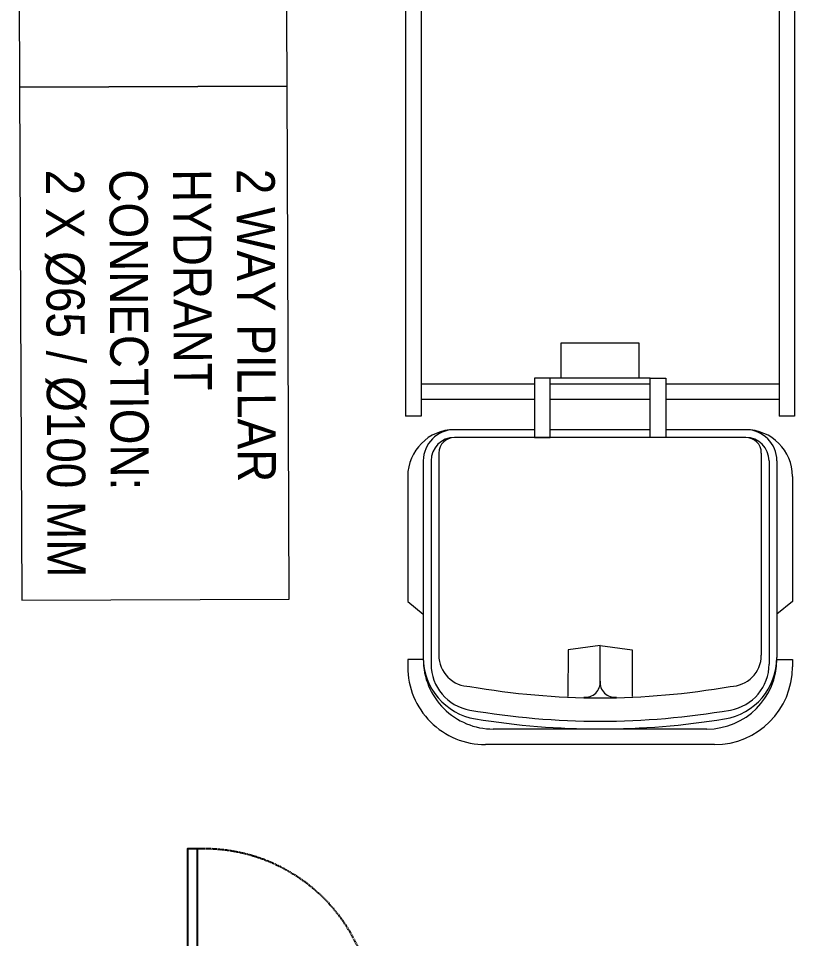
# Model space of a CAD drawing. Header units: inches. Extents: x -98933 to 1585249, y -3352739 to 192771.
# Drawn here: x 21074.9 to 21266.5, y 48605.5 to 48832.7 of the extents above; entities that cross this region are included whole.
import ezdxf

# ---------------------------------------------------------------- set-up
doc = ezdxf.new("R2010")
doc.units = ezdxf.units.IN
doc.header["$MEASUREMENT"] = 0
doc.linetypes.add('DASH', pattern=[0.35, 0.25, -0.1])
doc.layers.get('0').update_dxf_attribs({"lineweight": 0})
doc.layers.add('bp door', color=40, linetype='Continuous')
for name, color, linetype, lineweight in [('DIEN HOA', 111, 'Continuous', 0), ('FF-SIAMESE CONNECTION', 1, 'Continuous', 25), ('Layer1', 134, 'Continuous', 0), ('MS Pipe', 1, 'Continuous', 18)]:
    doc.layers.add(name, color=color, linetype=linetype, lineweight=lineweight)
doc.styles.add('ZIA', font='ARIALN.TTF', dxfattribs={"width": 1.05, "height": 10})

# ---------------------------------------------------------------- blocks, each defined once
blk = doc.blocks.new('A$C43186C71')
at = {"layer": 'DIEN HOA'}
for p, q in [((0, 1500), (3184.1, 1500)), ((3184.1, 1500), (3184.1, 1440)), ((3416.1, 1491.8), (3899.1, 1491.8)), ((3899.1, 1491.8), (3948, 1431.8)), ((4122.7, 1431.8), (4122.7, 1491.8)), ((4122.7, 1491.8), (4150.7, 1491.8)), ((0, 1440), (3184.1, 1440)), ((3060, 1440), (3060, 1003.1)), ((3120, 1440), (3120, 1003.1)), ((3356.1, 1431.8), (4114.6, 1431.8)), ((3356.1, 1401.8), (4140, 1401.8)), ((3326.1, 1371.8), (4106.1, 1371.8)), ((3236.1, 1311.8), (3236.1, 1003.1)), ((3266.1, 1311.8), (3266.1, 188.2)), ((4450.7, 1191.8), (4450.7, 308.2)), ((4390.7, 1161.8), (4390.7, 338.2)), ((3036.8, 943.1), (3036.8, 556.9)), ((3060, 943.1), (3060, 556.9)), ((3120, 943.1), (3120, 556.9)), ((3236.1, 943.1), (3236.1, 556.9)), ((4068.8, 750), (4085.2, 873.7)), ((4085.2, 873.7), (4265.1, 873.8)), ((4206, 750.1), (4068.8, 750)), ((4068.8, 750), (4085.2, 626.3)), ((4085.2, 626.3), (4265.1, 626.2)), ((3060, 496.9), (3060, 60)), ((3120, 496.9), (3120, 60)), ((3236.1, 496.9), (3236.1, 188.2)), ((3326.1, 128.2), (4106.1, 128.2)), ((3356.1, 98.2), (4140, 98.2)), ((0, 60), (3184.1, 60)), ((3184.1, 60), (3184.1, 0)), ((3356.1, 68.2), (4120.7, 68.2)), ((3899.1, 8.2), (3948, 68.2)), ((4122.7, 68.2), (4122.7, 8.2)), ((3416.1, 8.2), (3899.1, 8.2)), ((4122.7, 8.2), (4150.7, 8.2)), ((0, 0), (3184.1, 0))]:
    blk.add_line(p, q, dxfattribs=at)
for points in [[(3036.8, 1003.1), (3266.1, 1003.1), (3266.1, 943.1), (3036.8, 943.1)], [(3035.6, 901.1), (2902.6, 901.1), (2902.6, 599.1), (3035.6, 599.1)], [(3036.8, 496.9), (3266.1, 496.9), (3266.1, 556.9), (3036.8, 556.9)]]:
    blk.add_lwpolyline(points, close=True, dxfattribs=at)
for centre, radius, start, end in [((3416.1, 1311.8), 180, 90, 180), ((4150.7, 1191.8), 300, 0, 90), ((3356.1, 1311.8), 120, 90, 180), ((4114.6, 1191.8), 240, 9.2506, 90), ((4120.7, 1161.8), 270, 0, 90), ((3356.1, 1311.8), 90, 90, 180), ((4140, 1221.8), 180, 9.777, 90), ((3326.1, 1311.8), 60, 90, 180), ((4106.1, 1251.8), 120, 0, 90), ((1402.1, 750), 2868.3, 349.9245, 10.0755), ((1402.1, 750), 2958.3, 350.223, 9.777), ((1402.1, 750), 2988.3, 350.7494, 9.2506), ((4211, 806.6), 56.9, 264.933, 6.6458), ((4211, 693.4), 56.9, 353.3542, 95.067), ((4120.7, 338.2), 270, 270, 0), ((4150.7, 308.2), 300, 270, 0), ((4114.6, 308.2), 240, 270, 350.7494), ((4106.1, 248.2), 120, 270, 0), ((4140, 278.2), 180, 270, 350.223), ((3356.1, 188.2), 120, 180, 270), ((3416.1, 188.2), 180, 180, 270), ((3326.1, 188.2), 60, 180, 270), ((3356.1, 188.2), 90, 180, 270)]:
    blk.add_arc(centre, radius, start, end, dxfattribs=at)
blk = doc.blocks.new('fddfgdgfsg')
at = {"ltscale": 100000}
h = blk.add_hatch(color=1, dxfattribs=at)
h.paths.add_polyline_path([(2091.9, -12378.98), (2096.33, -12383.41), (2100.73, -12379), (2100.72, -12378.98), (2100.73, -12378.97), (2096.32, -12374.56)])
h.paths.add_polyline_path([(2105.14, -12383.41), (2109.56, -12378.98), (2105.14, -12374.56), (2100.73, -12378.97), (2100.75, -12378.98), (2100.73, -12379)])
at = {"layer": 'bp door', "color": 1, "linetype": 'DASH'}
for p, q in [((2117.32, -12362.64, -9.7), (2072.61, -12362.64, -9.7)), ((2072.61, -12368.4, -9.7), (2072.61, -12362.64, -9.7)), ((2117.32, -12368.4, -9.7), (2072.61, -12368.4, -9.7))]:
    blk.add_line(p, q, dxfattribs=at)
at = {"layer": 'bp door', "color": 1, "elevation": -9.7}
for points in [[(2117.32, -12368.4), (2118.55, -12368.4), (2118.55, -12370.87), (2120.61, -12370.87), (2120.61, -12362.64), (2117.32, -12362.64)], [(2116.08, -12410.64), (2118.55, -12410.64), (2118.55, -12368.4), (2116.08, -12368.4)], [(2100.75, -12378.98), (2096.32, -12374.56), (2091.9, -12378.98), (2096.33, -12383.41)], [(2109.56, -12378.98), (2105.14, -12374.56), (2100.72, -12378.98), (2105.14, -12383.41)]]:
    blk.add_lwpolyline(points, close=True, dxfattribs=at)
at = {"layer": 'bp door', "color": 1, "linetype": 'DASH'}
blk.add_arc((2114.39, -12368.89, -9.7), 41.79, 179.3284, 272.3206, dxfattribs=at)

msp = doc.modelspace()

# ---------------------------------------------------------------- linework, layer by layer
at = {"color": 3, "lineweight": 5, "elevation": -21.7}
msp.add_lwpolyline([(21074.89, 48883.7), (21075.17, 48815.71), (21141.2, 48815.99), (21140.92, 48883.98), (21088.95, 48883.76)], dxfattribs=at)
at = {"layer": 'MS Pipe', "color": 3, "elevation": -21.7}
msp.add_lwpolyline([(21075.17, 48815.71), (21075.7, 48689.1), (21141.73, 48689.37), (21141.2, 48815.99)], close=True, dxfattribs=at)

# ---------------------------------------------------------------- block references
at = {"layer": 'DIEN HOA', "color": 7, "xscale": 0.0639999999984866, "yscale": 0.0639999999984866, "zscale": 0.064, "rotation": 270}
msp.add_blockref('A$C43186C71', (21170.45, 48938.28, -11.6), dxfattribs=at)
at = {"layer": 'Layer1', "rotation": 180}
msp.add_blockref('fddfgdgfsg', (23235.15, 36217.03, -1.91), dxfattribs=at)

# ---------------------------------------------------------------- texts
at = {"layer": 'FF-SIAMESE CONNECTION', "color": 3, "insert": (21138.15, 48795.58, -21.7), "char_height": 9.4109, "width": 120.3703, "attachment_point": 1, "rotation": 270.236, "style": 'ZIA'}
msp.add_mtext('2 WAY PILLAR HYDRANT CONNECTION:\\P2 X Ø65 / Ø100 MM', dxfattribs=at)

doc.saveas('drawing.dxf')
